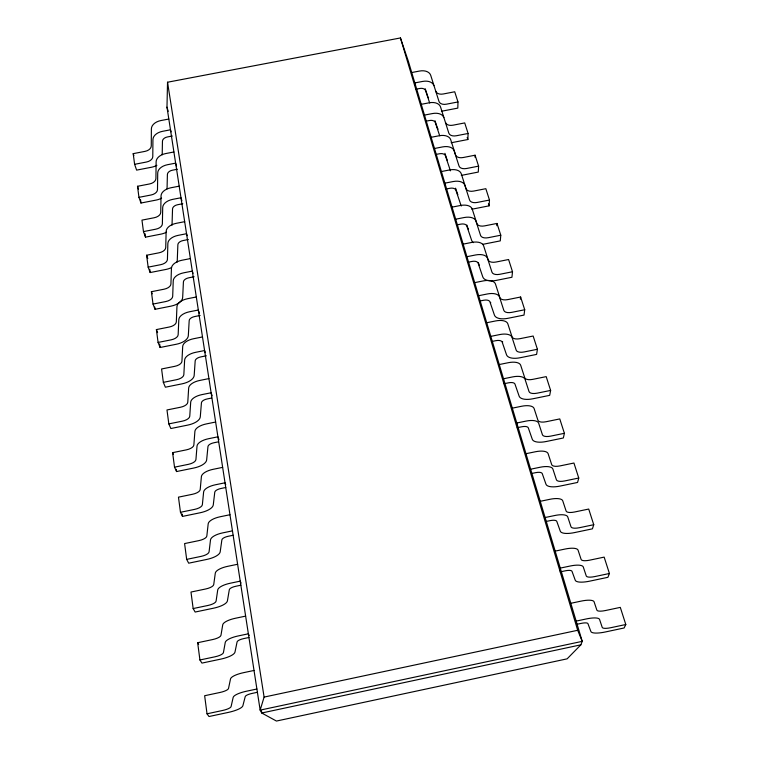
<?xml version="1.0" encoding="UTF-8"?>
<svg xmlns="http://www.w3.org/2000/svg" width="759" height="759" viewBox="0 0 759 759"><rect width="100%" height="100%" fill="white"/><g stroke="black" fill="none" stroke-linecap="round" stroke-linejoin="round"><path stroke-width="1.14" d="M444.85 185.205L444.878 183.166L453.17 181.543A12.467 7.267 -17.9 0 1 464.84 185.262L469.584 200.044A8.377 4.782 -18.5 0 0 477.269 202.435L489.479 200.034L485.836 188.687L473.701 191.069A8.33 4.829 -18.6 0 1 466.045 188.64L461.254 173.726A12.381 7.334 -18 0 0 449.632 169.94L441.396 171.543M162.198 154.751L162.454 141.212A6.148 4.07 -6.3 0 1 167.407 136.952L172.302 136.003M166.98 107.152L167.53 82.228L400.439 37.95L408.285 61.071L582.229 641.355L580.872 644.827L567.125 658.84L276.437 721.05L261.732 713.005L260.157 710.12L166.98 107.152L168.194 111.345M167.046 188.839L167.407 174.428A6.262 4.004 -6.8 0 1 172.464 170.196L177.445 169.229M435.808 91.222A7.894 5.142 -20 0 0 443.209 93.993L454.717 91.773L457.981 101.953L457.81 108.11L443.351 110.899A13.406 8.624 -19.6 0 1 441.415 111.175M172.027 225.195L172.54 208.896A6.385 3.918 -7.2 0 1 177.72 204.702L182.796 203.716M451.178 142.664A13.643 8.453 -19.2 0 0 453.142 142.379L467.857 139.523L468.104 133.47L464.717 122.92L453.009 125.188A8.036 5.047 -19.5 0 1 445.524 122.531M474.982 157.198L475.087 155.206L463.161 157.53A8.178 4.943 -19 0 1 455.599 154.978L450.704 139.703A12.153 7.505 -18.4 0 0 439.214 135.738L431.131 137.303M475.087 155.206L478.597 166.145L478.274 172.075L463.303 175.006A13.89 8.273 -18.7 0 1 461.301 175.301M471.794 209.142A14.155 8.064 -18.3 0 0 473.825 208.839L489.081 205.841L489.479 200.034M496.813 225.717L496.993 223.431L484.631 225.878A8.491 4.696 -18.2 0 1 476.889 223.582L472.221 209.067A12.628 7.144 -17.6 0 0 460.457 205.48L452.07 207.131M496.993 223.431L500.779 235.214L500.285 240.878L484.754 243.952A14.421 7.837 -17.9 0 1 482.686 244.275M463.161 244.132L471.709 242.434A12.875 6.926 -17.3 0 1 483.625 245.802L488.151 259.872A8.653 4.554 -17.8 0 0 495.988 262.026L508.587 259.521L512.515 271.76L511.927 277.263L496.101 280.422A14.706 7.59 -17.6 0 1 482.79 276.931L478.123 263.126A6.698 3.529 -17 0 0 471.937 261.447L467.715 262.291M520.361 299.179L520.627 297.016L507.79 299.596A8.823 4.393 -17.4 0 1 499.858 297.604L495.475 284.018A13.131 6.689 -17 0 0 483.426 280.887L474.698 282.633M520.627 297.016L524.716 309.748L524.023 315.08L507.894 318.315A15 7.305 -17.2 0 1 494.432 315.108L489.906 301.807A6.831 3.406 -16.7 0 0 483.644 300.26L480.409 300.906M516.5 424.974L516.775 423L526.12 421.084A14.079 5.692 -15.9 0 1 538.672 423.228L542.438 434.774A9.45 3.729 -16.3 0 0 550.683 436.121L564.392 433.304L559.772 418.921L546.157 421.719A9.383 3.804 -16.4 0 1 537.941 420.296L534.108 408.522A13.975 5.806 -16 0 0 521.604 406.255L512.325 408.152M486.718 322.736L495.627 320.943A13.406 6.423 -16.6 0 1 507.828 323.808L512.05 336.854A9.004 4.212 -17.1 0 0 520.067 338.666L533.15 336.028L537.41 349.273L536.604 354.406L520.162 357.736A15.303 7.002 -16.9 0 1 506.538 354.823L502.173 342.091A6.973 3.264 -16.4 0 0 495.836 340.677L492.544 341.341M499.251 364.538L508.34 362.698A13.681 6.129 -16.3 0 1 520.693 365.278L524.725 377.716A9.184 4.023 -16.7 0 0 532.846 379.348L546.195 376.625L550.626 390.42L549.706 395.344L532.932 398.769A15.616 6.66 -16.5 0 1 519.147 396.179L514.963 384.063A7.116 3.112 -16.1 0 0 508.539 382.811L504.061 383.722M564.392 433.304L563.349 437.981L546.233 441.51A15.948 6.281 -16.2 0 1 532.287 439.281L528.302 427.848A7.267 2.932 -15.8 0 0 521.794 426.767L517.221 427.706M525.978 453.702L535.456 451.747A14.288 5.455 -15.7 0 1 548.121 453.664L551.727 464.707A9.582 3.567 -16.1 0 0 560.038 465.903L573.937 463.028L578.756 478.028L577.571 482.449L560.104 486.073A16.29 5.873 -15.9 0 1 545.987 484.242L542.23 473.559A7.429 2.742 -15.5 0 0 535.645 472.658L531.746 473.464M559.706 570.113L560.275 568.102L570.256 566.005A15.057 4.459 -15 0 1 583.282 566.973L586.271 575.996A10.095 2.913 -15.3 0 0 594.8 576.574L609.42 573.491L604.155 557.115L589.648 560.17A10.019 3.017 -15.4 0 1 581.147 559.497L578.064 550.152A14.943 4.62 -15.1 0 0 565.094 549.042L555.18 551.119M167.53 82.228L264.104 697.085L260.157 710.12L582.229 641.355L577.684 630.283L400.439 37.95M540.247 501.31L549.943 499.289A14.601 5.057 -15.4 0 1 562.751 500.826L566.119 511.063A9.791 3.311 -15.7 0 0 574.516 512.012L588.718 509.052L593.747 524.716L592.409 528.843L574.572 532.581A16.651 5.417 -15.6 0 1 560.294 531.177L556.774 521.338A7.599 2.533 -15.2 0 0 550.114 520.636L546.129 521.461M609.42 573.491L607.921 577.305L589.696 581.157A17.03 4.905 -15.2 0 1 575.246 580.218L572.001 571.299A7.78 2.296 -15 0 0 565.256 570.825L560.161 571.897M570.825 603.291L580.958 601.147A15.294 4.137 -14.8 0 1 594.088 601.802L596.878 610.151A10.247 2.694 -15.1 0 0 605.473 610.53L620.302 607.38L625.796 624.515L624.126 627.968L605.502 631.943A17.429 4.355 -14.9 0 1 590.891 631.516L587.94 623.632A7.96 2.04 -14.7 0 0 581.109 623.395L576.944 624.278M256.893 689.011L246.428 691.231A15.607 4.061 -10.7 0 0 233.174 697.398L231.106 706.525A10.484 2.656 -10.4 0 1 222.415 710.519L207.027 713.802L204.645 695.728L219.911 692.483A10.398 2.77 -10.3 0 0 228.525 688.413L230.518 678.926A15.484 4.231 -10.6 0 1 243.639 672.654L254.028 670.453M576.157 621.099L586.375 618.927A15.417 3.956 -14.7 0 1 599.553 619.42L602.238 627.427A10.332 2.581 -15 0 0 610.862 627.693L625.796 624.515M257.424 692.284L252.092 693.413A8.055 2.087 -10.8 0 0 245.233 696.582L242.889 705.709A17.685 4.469 -10.5 0 1 228.174 712.435L209 716.524L207.027 713.802M264.104 697.085L577.684 630.283M580.872 644.827L261.732 713.005L261.371 710.661M248.952 637.494L243.743 638.594A7.865 2.353 -10.5 0 0 237.083 641.915L234.986 652.076A17.277 5.038 -10.2 0 1 220.67 659.144L201.922 663.1L199.93 659.979L197.653 642.721L212.586 639.571A10.161 3.102 -10 0 0 220.964 635.311L222.729 624.818A15.123 4.725 -10.3 0 1 235.489 618.243L245.631 616.118M199.93 659.979L214.968 656.801A10.237 2.998 -10.1 0 0 223.431 652.598L225.262 642.427A15.246 4.573 -10.4 0 1 238.136 635.957L248.364 633.803L249.18 635.539M237.614 564.269L227.7 566.328A14.782 5.171 -10 0 0 215.3 573.159L213.734 584.563A9.933 3.397 -9.6 0 1 205.585 589.003L190.983 592.048L193.156 608.557L207.862 605.483A10.009 3.302 -9.7 0 0 216.097 601.1L217.719 589.98A14.895 5.028 -10.1 0 1 230.233 583.235L240.223 581.147L241.058 583.073M593.747 524.716L579.449 527.704A9.867 3.216 -15.6 0 1 571.015 526.841L567.741 516.888A14.715 4.915 -15.3 0 0 554.876 515.494L545.114 517.524M229.958 514.735L220.271 516.737A14.449 5.579 -9.7 0 0 208.194 523.805L206.827 536.025A9.715 3.662 -9.3 0 1 198.877 540.617L184.589 543.577L186.676 559.374L201.069 556.385A9.791 3.577 -9.4 0 0 209.076 551.84L210.509 539.886A14.554 5.446 -9.8 0 1 222.691 532.884L232.453 530.864M578.756 478.028L564.753 480.931A9.649 3.482 -16 0 1 556.423 479.811L552.884 469.024A14.393 5.322 -15.6 0 0 540.18 467.231L530.626 469.204M240.878 585.208L235.783 586.271A7.694 2.59 -10.2 0 0 229.303 589.743L227.425 600.834A16.888 5.56 -9.8 0 1 213.497 608.206L195.158 612.039L193.156 608.557M222.643 467.373L213.156 469.309A14.136 5.939 -9.4 0 0 201.401 476.586L200.205 489.555A9.506 3.909 -8.9 0 1 192.463 494.28L178.469 497.154L180.471 512.287L194.551 509.393A9.573 3.823 -9 0 0 202.368 504.697L203.621 491.974A14.241 5.825 -9.5 0 1 215.471 484.764L225.025 482.8L225.717 484.603M180.471 512.287L182.492 516.405L200.063 512.78A16.167 6.442 -9.1 0 0 213.279 504.906L214.769 492.202A7.353 2.998 -9.6 0 1 220.907 488.502L225.774 487.496M233.155 535.266L228.184 536.29A7.514 2.808 -9.9 0 0 221.875 539.886L220.195 551.821A16.518 6.025 -9.5 0 1 206.638 559.459L188.687 563.187L186.676 559.374M215.641 422.032L206.353 423.92A13.833 6.262 -9.1 0 0 194.902 431.378L193.858 445.011A9.307 4.127 -8.6 0 1 186.316 449.869L172.606 452.658L174.523 467.164L188.317 464.356A9.374 4.051 -8.7 0 0 195.936 459.537L197.017 446.121A13.937 6.157 -9.2 0 1 208.573 438.711L217.918 436.814L218.972 439.679M550.626 390.42L537.182 393.162A9.25 3.956 -16.6 0 1 529.042 391.606L525.067 379.377A13.776 6.034 -16.2 0 0 512.667 376.9L503.511 378.76M174.523 467.164L176.553 471.548L193.763 468.037A15.825 6.822 -8.8 0 0 206.647 459.945L207.966 446.558A7.201 3.178 -9.3 0 1 213.943 442.753L218.516 441.814M208.924 378.599L199.835 380.43A13.548 6.565 -8.7 0 0 188.668 388.058L187.777 402.289A9.117 4.317 -8.2 0 1 180.414 407.26L166.98 409.964L168.821 423.892L182.331 421.16A9.184 4.26 -8.3 0 0 189.759 416.226L190.699 402.185A13.643 6.47 -8.9 0 1 201.96 394.604L211.116 392.764L212.169 395.781M537.41 349.273L524.232 351.939A9.061 4.156 -17 0 1 516.186 350.184L512.021 337.338A13.491 6.328 -16.5 0 0 499.773 334.558L490.807 336.37M202.492 336.949L193.583 338.732A13.273 6.831 -8.4 0 0 182.691 346.502L181.932 361.275A8.937 4.497 -7.8 0 1 174.741 366.341L161.582 368.978L163.346 382.356L176.591 379.69A8.994 4.44 -8 0 0 183.839 374.652L184.646 360.06A13.358 6.746 -8.5 0 1 195.623 352.328L204.588 350.535L205.3 352.631M524.716 309.748L511.794 312.347A8.88 4.336 -17.3 0 1 503.834 310.412L499.507 296.997A13.216 6.603 -16.8 0 0 487.401 293.961L478.616 295.716M211.752 398.01L207.273 398.921A7.049 3.33 -9 0 0 201.439 402.811L200.291 416.814A15.493 7.173 -8.4 0 1 187.71 425.106L170.851 428.522L168.821 423.892M200.12 315.478L194.74 316.541A6.765 3.605 -8.3 0 0 189.19 320.583L188.317 335.649A14.886 7.761 -7.7 0 1 176.325 344.254L160.111 347.489L158.081 342.442L156.392 329.586L169.295 327.015A8.757 4.658 -7.4 0 0 176.325 321.873L176.951 306.608A13.007 7.068 -8.1 0 1 187.587 298.704L196.315 296.978M158.081 342.442L171.079 339.852A8.814 4.611 -7.6 0 0 178.156 334.728L178.82 319.624A13.093 6.992 -8.2 0 1 189.541 311.759L198.327 310.023M512.515 271.76L499.839 274.284A8.71 4.497 -17.7 0 1 491.974 272.187L487.487 258.269A12.96 6.85 -17.2 0 0 475.532 254.977L466.927 256.694M206.363 355.791L200.879 356.882A6.907 3.472 -8.6 0 0 195.186 360.857L194.181 375.42A15.189 7.476 -8.1 0 1 181.904 383.874L165.377 387.204L163.346 382.356M455.685 219.199L464.128 217.539A12.704 7.068 -17.5 0 1 475.94 221.059L480.561 235.423A8.539 4.649 -18.1 0 0 488.341 237.681L500.779 235.214M194.114 276.75L188.839 277.794A6.632 3.719 -8 0 0 183.422 281.893L182.672 297.414A14.601 8.017 -7.3 0 1 170.965 306.152L155.054 309.302L153.024 304.074L151.392 291.703L164.058 289.207A8.596 4.801 -7 0 0 170.927 283.98L171.439 268.278A12.751 7.286 -7.7 0 1 181.828 260.271L190.386 258.582M456.548 224.968L460.685 224.152A6.565 3.643 -17.4 0 1 466.794 225.945L471.595 240.214A14.421 7.837 -17.9 0 0 473.474 242.633M153.024 304.074L165.766 301.551A8.653 4.753 -7.2 0 0 172.691 296.342L173.242 280.783A12.837 7.21 -7.8 0 1 183.706 272.813L192.321 271.115L193.033 273.373M184.674 221.675L176.287 223.317A12.514 7.476 -7.3 0 0 166.136 231.419L165.737 247.519A8.434 4.934 -6.6 0 1 159.02 252.804L146.591 255.242L148.157 267.149L150.187 272.547L165.794 269.473A14.326 8.245 -6.9 0 0 171.591 267.5M179.19 186.164L170.955 187.758A12.277 7.647 -6.9 0 0 161.031 195.945L160.737 212.406A8.273 5.057 -6.1 0 1 154.162 217.757L141.961 220.129L143.47 231.599L155.747 229.199A8.33 5.019 -6.3 0 0 162.369 223.867L162.701 207.53A12.353 7.59 -7 0 1 172.691 199.37L180.984 197.757L181.885 200.737M478.597 166.145L466.605 168.489A8.226 4.905 -18.9 0 1 459.005 165.974L454.148 150.813A12.229 7.448 -18.3 0 0 442.62 146.904L434.49 148.489M143.47 231.599L145.491 237.15L160.823 234.151A14.06 8.453 -6.5 0 0 166.506 232.178M188.346 239.521L183.175 240.537A6.508 3.823 -7.6 0 0 177.872 244.692L177.255 260.622A14.326 8.245 -6.9 0 1 176.819 262.51M445.808 189.086L449.869 188.289A6.442 3.748 -17.7 0 1 455.903 190.186L460.817 204.864A14.155 8.064 -18.3 0 0 461.358 205.964M148.157 267.149L160.661 264.692A8.482 4.896 -6.7 0 0 167.426 259.417L167.862 243.449A12.59 7.41 -7.4 0 1 178.09 235.375L186.543 233.725L187.141 235.66M161.601 198.137A13.804 8.634 -6 0 1 156.022 200.101L140.975 203.023L138.963 197.34L137.502 186.287L149.485 183.972A8.131 5.161 -5.7 0 0 155.918 178.564L156.117 161.79A12.049 7.808 -6.4 0 1 165.823 153.536L173.906 151.98M138.963 197.34L151.013 195.006A8.178 5.123 -5.8 0 0 157.493 189.617L157.72 172.948A12.125 7.761 -6.6 0 1 167.502 164.712L175.633 163.138L176.543 166.183M468.104 133.47L456.33 135.757A8.083 5.019 -19.3 0 1 448.816 133.129L440.533 106.934A11.935 7.666 -18.8 0 0 429.186 102.797L421.245 104.325M436.463 154.352L439.452 153.764A6.319 3.842 -18.1 0 1 445.419 155.766L450.438 170.822M415.913 89.211L419.755 88.48A6.091 4.004 -18.9 0 1 425.581 90.644L429.67 102.977M156.876 165.31A13.558 8.804 -5.5 0 1 151.402 167.265L136.62 170.12L134.609 164.314L133.204 153.65L144.969 151.383A7.979 5.256 -5.1 0 0 151.269 145.937L151.383 128.878A11.831 7.941 -6 0 1 160.88 120.558L168.821 119.04M134.609 164.314L146.449 162.028A8.026 5.218 -5.3 0 0 152.787 156.601L152.929 139.637A11.907 7.903 -6.1 0 1 162.492 131.335L170.481 129.798L171.088 131.867M457.981 101.953L446.406 104.192A7.941 5.114 -19.8 0 1 438.987 101.459L430.723 75.34A11.717 7.799 -19.3 0 0 419.518 71.052L411.72 72.541M424.48 115.093L432.459 113.556A12.002 7.609 -18.7 0 1 443.854 117.636M426.492 121.089L429.423 120.52A6.205 3.928 -18.5 0 1 435.324 122.607L439.708 135.795M197.653 642.721L198.659 644.344M172.606 452.658L173.422 454.442M156.392 329.586L157.606 332.651M151.392 291.703L152.208 293.818M146.591 255.242L147.806 258.515M137.502 186.287L138.508 189.152M133.204 153.65L133.869 155.595M478.312 262.481L479.043 264.635A14.611 7.675 -17.7 0 0 479.261 265.166M466.87 225.053L467.99 228.374M455.58 188.175L457.345 193.469M435.002 120.757L437.203 127.408A13.567 8.51 -19.3 0 0 437.45 127.996M444.926 153.327L447.089 159.836A13.814 8.33 -18.9 0 0 447.326 160.415M425.23 88.746L427.668 96.118M198.687 311.114L199.399 313.296M467.193 137.417L467.857 139.523M488.416 203.782L489.081 205.841M140.538 199.721L140.975 203.023M145.045 233.725L145.491 237.15M149.76 269.312L150.187 272.547M154.76 307.063L155.054 309.302M159.656 344.007L160.111 347.489M176.259 469.328L176.553 471.548M182.188 514.09L182.492 516.405M414.869 85.084L414.831 82.921L422.678 81.422A11.793 7.761 -19.1 0 1 433.93 85.663M438.133 129.106A13.567 8.51 -19.3 0 1 437.753 128.565M468.521 229.455A14.336 7.913 -18.1 0 1 468.218 228.924M457.886 194.579A14.07 8.14 -18.4 0 1 457.582 194.038M428.598 97.854A13.33 8.672 -19.8 0 1 427.915 96.725M502.695 342.005A15.199 7.106 -17 0 1 502.477 341.512M490.75 302.832A14.895 7.4 -17.3 0 1 490.532 302.31"/></g></svg>
